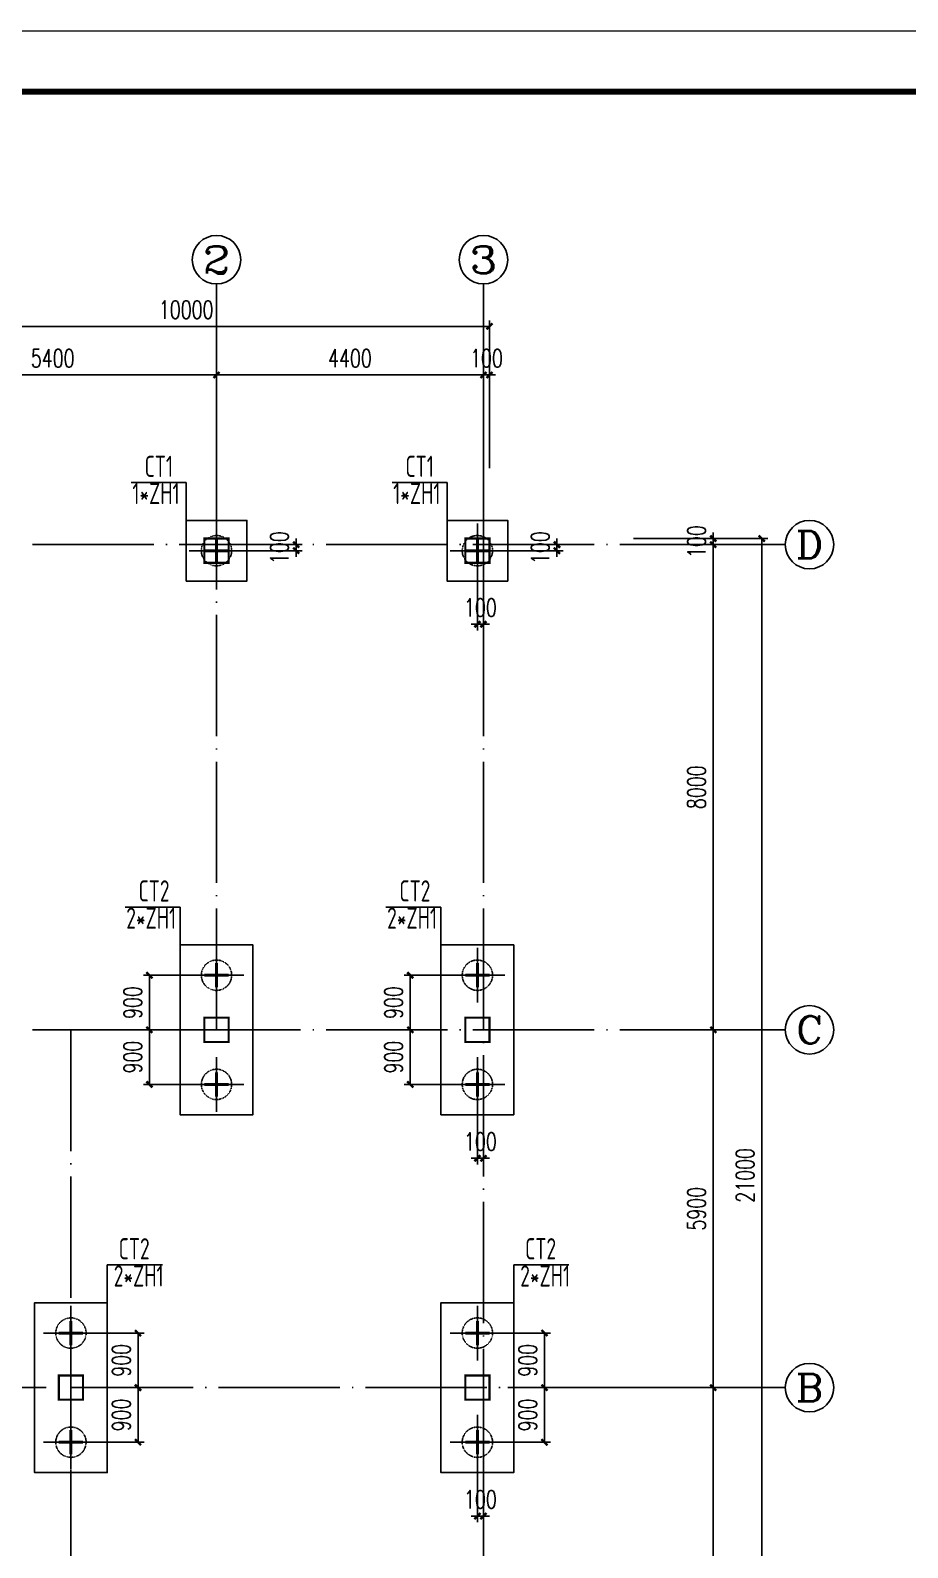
# Model space of a CAD drawing. Extents: x 5827 to 252697, y -546879 to 4066219.
# Drawn here: x 58890 to 73352, y -276105 to -251087 of the extents above; entities that cross this region are included whole.
import ezdxf
from ezdxf.enums import TextEntityAlignment as Align

# ---------------------------------------------------------------- set-up
doc = ezdxf.new("R2010")
doc.units = 0
doc.header["$MEASUREMENT"] = 0
doc.linetypes.add('DASHED', pattern=[0.75, 0.5, -0.25])
doc.linetypes.add('DOTE', pattern=[2.42, 2, -0.2, 0.02, -0.2])
for name, color, linetype in [('AXIS', 3, 'Continuous'), ('AXIS_TEXT', 7, 'Continuous'), ('CT', 255, 'Continuous'), ('DOTE', 1, 'DOTE'), ('FRAME', 3, 'Continuous'), ('PILE_DASH', 9, 'DASHED'), ('TEXT', 7, 'Continuous'), ('填充', 8, 'Continuous'), ('柱', 2, 'Continuous'), ('桩线', 3, 'Continuous')]:
    doc.layers.add(name, color=color, linetype=linetype)
doc.styles.add('_TCH_AXIS', font='COMPLEX', dxfattribs={"bigfont": 'GBCBIG'})
doc.styles.add('_TCH_DIM_T3', font='SIMPLEX', dxfattribs={"width": 0.705882, "bigfont": 'GBCBIG'})
doc.styles.add('COMPLEX', font='COMPLEX')
doc.styles.add('TSSD_Dimension', font='Tssdeng.shx', dxfattribs={"width": 0.7, "bigfont": 'hztxt.shx'})
doc.dimstyles.new('_TCH_ARCH&&100', dxfattribs={"dimtxt": 297.5, "dimasz": 100, "dimexe": 100, "dimexo": 0, "dimgap": 126.25, "dimtad": 1, "dimdec": 0, "dimzin": 0, "dimdsep": 46, "dimtxsty": '_TCH_DIM_T3', "dimblk": 'ARCHTICK', "dimcen": 0.09, "dimclrt": 7, "dimazin": 2, "dimtfac": 1, "dimtdec": 0, "dimtix": 1, "dimtmove": 2, "dimatfit": 3, "dimfxl": 0, "dimtolj": 1, "dimtzin": 0, "dimarcsym": 0})

# ---------------------------------------------------------------- blocks, each defined once
blk = doc.blocks.new('A$C2F0C53E4')
at = {"layer": 'FRAME'}
for points in [[(10, 42010, 20, 20, 0), (10, 10, 20, 20, 0), (59410, 10, 20, 20, 0), (59410, 42010, 20, 20, 0)], [(2510, 41010, 100, 100, 0), (2510, 1010, 100, 100, 0), (58410, 1010, 100, 100, 0), (58410, 41010, 100, 100, 0)]]:
    blk.add_lwpolyline(points, format="xyseb", close=True, dxfattribs=at)
blk = doc.blocks.new('_ArchTick')
at = {"color": 0, "linetype": 'ByBlock', "const_width": 0.4}
blk.add_lwpolyline([(-0.5, -0.5), (0.5, 0.5)], dxfattribs=at)
blk = doc.blocks.new('*D128')
at = {"layer": 'AXIS', "color": 0, "lineweight": -2, "transparency": 16777216}
for p, q in [((56559, -258306), (56559, -256669)), ((61959, -258306), (61959, -256669)), ((56559, -256769), (61959, -256769))]:
    blk.add_line(p, q, dxfattribs=at)
at = {"layer": 'Defpoints', "color": 0, "transparency": 16777216}
for p in [(61959, -256769), (56559, -258306), (61959, -258306)]:
    blk.add_point(p, dxfattribs=at)
at = {"layer": 'AXIS', "color": 0, "lineweight": -2, "transparency": 16777216, "xscale": 100, "yscale": 100, "zscale": 100, "rotation": 180}
blk.add_blockref('_ArchTick', (56559, -256769), dxfattribs=at)
at = {"layer": 'AXIS', "color": 0, "lineweight": -2, "transparency": 16777216, "xscale": 100, "yscale": 100, "zscale": 100}
blk.add_blockref('_ArchTick', (61959, -256769), dxfattribs=at)
at = {"layer": 'AXIS', "color": 7, "transparency": 16777216, "insert": (59259, -256494), "char_height": 297.5, "attachment_point": 5, "style": '_TCH_DIM_T3'}
blk.add_mtext('\\A1;5400', dxfattribs=at)
blk = doc.blocks.new('*D129')
at = {"layer": 'AXIS', "color": 0, "lineweight": -2, "transparency": 16777216}
for p, q in [((61959, -258306), (61959, -256669)), ((66359, -258306), (66359, -256669)), ((61959, -256769), (66359, -256769))]:
    blk.add_line(p, q, dxfattribs=at)
at = {"layer": 'Defpoints', "color": 0, "transparency": 16777216}
for p in [(66359, -256769), (61959, -258306), (66359, -258306)]:
    blk.add_point(p, dxfattribs=at)
at = {"layer": 'AXIS', "color": 0, "lineweight": -2, "transparency": 16777216, "xscale": 100, "yscale": 100, "zscale": 100, "rotation": 180}
blk.add_blockref('_ArchTick', (61959, -256769), dxfattribs=at)
at = {"layer": 'AXIS', "color": 0, "lineweight": -2, "transparency": 16777216, "xscale": 100, "yscale": 100, "zscale": 100}
blk.add_blockref('_ArchTick', (66359, -256769), dxfattribs=at)
at = {"layer": 'AXIS', "color": 7, "transparency": 16777216, "insert": (64159, -256494), "char_height": 297.5, "attachment_point": 5, "style": '_TCH_DIM_T3'}
blk.add_mtext('\\A1;4400', dxfattribs=at)
blk = doc.blocks.new('*D130')
at = {"layer": 'AXIS', "color": 0, "lineweight": -2, "transparency": 16777216}
for p, q in [((66359, -258306), (66359, -256669)), ((66459, -258306), (66459, -256669)), ((66359, -256769), (66259, -256769)), ((66359, -256769), (66459, -256769)), ((66459, -256769), (66559, -256769))]:
    blk.add_line(p, q, dxfattribs=at)
at = {"layer": 'Defpoints', "color": 0, "transparency": 16777216}
for p in [(66459, -256769), (66359, -258306), (66459, -258306)]:
    blk.add_point(p, dxfattribs=at)
at = {"layer": 'AXIS', "color": 0, "lineweight": -2, "transparency": 16777216, "xscale": 100, "yscale": 100, "zscale": 100}
blk.add_blockref('_ArchTick', (66359, -256769), dxfattribs=at)
at = {"layer": 'AXIS', "color": 0, "lineweight": -2, "transparency": 16777216, "xscale": 100, "yscale": 100, "zscale": 100, "rotation": 180}
blk.add_blockref('_ArchTick', (66459, -256769), dxfattribs=at)
at = {"layer": 'AXIS', "color": 7, "transparency": 16777216, "insert": (66409, -256494), "char_height": 297.5, "attachment_point": 5, "style": '_TCH_DIM_T3'}
blk.add_mtext('\\A1;100', dxfattribs=at)
blk = doc.blocks.new('*D131')
at = {"layer": 'AXIS', "color": 0, "lineweight": -2, "transparency": 16777216}
for p, q in [((56459, -258306), (56459, -255869)), ((66459, -258306), (66459, -255869)), ((56459, -255969), (66459, -255969))]:
    blk.add_line(p, q, dxfattribs=at)
at = {"layer": 'Defpoints', "color": 0, "transparency": 16777216}
for p in [(66459, -255969), (56459, -258306), (66459, -258306)]:
    blk.add_point(p, dxfattribs=at)
at = {"layer": 'AXIS', "color": 0, "lineweight": -2, "transparency": 16777216, "xscale": 100, "yscale": 100, "zscale": 100, "rotation": 180}
blk.add_blockref('_ArchTick', (56459, -255969), dxfattribs=at)
at = {"layer": 'AXIS', "color": 0, "lineweight": -2, "transparency": 16777216, "xscale": 100, "yscale": 100, "zscale": 100}
blk.add_blockref('_ArchTick', (66459, -255969), dxfattribs=at)
at = {"layer": 'AXIS', "color": 7, "transparency": 16777216, "insert": (61459, -255694), "char_height": 297.5, "attachment_point": 5, "style": '_TCH_DIM_T3'}
blk.add_mtext('\\A1;10000', dxfattribs=at)
blk = doc.blocks.new('*D138')
at = {"layer": 'AXIS', "color": 0, "lineweight": -2, "transparency": 16777216}
for p, q in [((68833, -273467), (70247, -273467)), ((70147, -280367), (70147, -273467)), ((68833, -280367), (70247, -280367))]:
    blk.add_line(p, q, dxfattribs=at)
at = {"layer": 'Defpoints', "color": 0, "transparency": 16777216}
for p in [(68833, -273467), (70147, -273467), (68833, -280367)]:
    blk.add_point(p, dxfattribs=at)
at = {"layer": 'AXIS', "color": 0, "lineweight": -2, "transparency": 16777216, "xscale": 100, "yscale": 100, "zscale": 100}
for p, rotation in [((70147, -273467), 90), ((70147, -280367), 270)]:
    blk.add_blockref('_ArchTick', p, dxfattribs=dict(at, rotation=rotation))
at = {"layer": 'AXIS', "color": 7, "transparency": 16777216, "insert": (69872, -276917), "char_height": 297.5, "attachment_point": 5, "rotation": 90, "style": '_TCH_DIM_T3'}
blk.add_mtext('\\A1;6900', dxfattribs=at)
blk = doc.blocks.new('*D139')
at = {"layer": 'AXIS', "color": 0, "lineweight": -2, "transparency": 16777216}
for p, q in [((68833, -267567), (70247, -267567)), ((70147, -273467), (70147, -267567)), ((68833, -273467), (70247, -273467))]:
    blk.add_line(p, q, dxfattribs=at)
at = {"layer": 'Defpoints', "color": 0, "transparency": 16777216}
for p in [(68833, -267567), (70147, -267567), (68833, -273467)]:
    blk.add_point(p, dxfattribs=at)
at = {"layer": 'AXIS', "color": 0, "lineweight": -2, "transparency": 16777216, "xscale": 100, "yscale": 100, "zscale": 100}
for p, rotation in [((70147, -267567), 90), ((70147, -273467), 270)]:
    blk.add_blockref('_ArchTick', p, dxfattribs=dict(at, rotation=rotation))
at = {"layer": 'AXIS', "color": 7, "transparency": 16777216, "insert": (69872, -270517), "char_height": 297.5, "attachment_point": 5, "rotation": 90, "style": '_TCH_DIM_T3'}
blk.add_mtext('\\A1;5900', dxfattribs=at)
blk = doc.blocks.new('*D140')
at = {"layer": 'AXIS', "color": 0, "lineweight": -2, "transparency": 16777216}
for p, q in [((68833, -259567), (70247, -259567)), ((70147, -267567), (70147, -259567)), ((68833, -267567), (70247, -267567))]:
    blk.add_line(p, q, dxfattribs=at)
at = {"layer": 'Defpoints', "color": 0, "transparency": 16777216}
for p in [(68833, -259567), (70147, -259567), (68833, -267567)]:
    blk.add_point(p, dxfattribs=at)
at = {"layer": 'AXIS', "color": 0, "lineweight": -2, "transparency": 16777216, "xscale": 100, "yscale": 100, "zscale": 100}
for p, rotation in [((70147, -259567), 90), ((70147, -267567), 270)]:
    blk.add_blockref('_ArchTick', p, dxfattribs=dict(at, rotation=rotation))
at = {"layer": 'AXIS', "color": 7, "transparency": 16777216, "insert": (69872, -263567), "char_height": 297.5, "attachment_point": 5, "rotation": 90, "style": '_TCH_DIM_T3'}
blk.add_mtext('\\A1;8000', dxfattribs=at)
blk = doc.blocks.new('*D141')
at = {"layer": 'AXIS', "color": 0, "lineweight": -2, "transparency": 16777216}
for p, q in [((70147, -259467), (70147, -259367)), ((68833, -259467), (70247, -259467)), ((68833, -259567), (70247, -259567)), ((70147, -259567), (70147, -259467)), ((70147, -259567), (70147, -259667))]:
    blk.add_line(p, q, dxfattribs=at)
at = {"layer": 'Defpoints', "color": 0, "transparency": 16777216}
for p in [(68833, -259467), (68833, -259567), (70147, -259467)]:
    blk.add_point(p, dxfattribs=at)
at = {"layer": 'AXIS', "color": 0, "lineweight": -2, "transparency": 16777216, "xscale": 100, "yscale": 100, "zscale": 100}
for p, rotation in [((70147, -259467), 270), ((70147, -259567), 90)]:
    blk.add_blockref('_ArchTick', p, dxfattribs=dict(at, rotation=rotation))
at = {"layer": 'AXIS', "color": 7, "transparency": 16777216, "insert": (69872, -259517), "char_height": 297.5, "attachment_point": 5, "rotation": 90, "style": '_TCH_DIM_T3'}
blk.add_mtext('\\A1;100', dxfattribs=at)
blk = doc.blocks.new('*D142')
at = {"layer": 'AXIS', "color": 0, "lineweight": -2, "transparency": 16777216}
for p, q in [((68833, -259467), (71047, -259467)), ((70947, -280467), (70947, -259467)), ((68833, -280467), (71047, -280467))]:
    blk.add_line(p, q, dxfattribs=at)
at = {"layer": 'Defpoints', "color": 0, "transparency": 16777216}
for p in [(68833, -259467), (70947, -259467), (68833, -280467)]:
    blk.add_point(p, dxfattribs=at)
at = {"layer": 'AXIS', "color": 0, "lineweight": -2, "transparency": 16777216, "xscale": 100, "yscale": 100, "zscale": 100}
for p, rotation in [((70947, -259467), 90), ((70947, -280467), 270)]:
    blk.add_blockref('_ArchTick', p, dxfattribs=dict(at, rotation=rotation))
at = {"layer": 'AXIS', "color": 7, "transparency": 16777216, "insert": (70672, -269967), "char_height": 297.5, "attachment_point": 5, "rotation": 90, "style": '_TCH_DIM_T3'}
blk.add_mtext('\\A1;21000', dxfattribs=at)
blk = doc.blocks.new('_AXISO')
blk.add_circle((0, 0), 0.5)
at = {"layer": 'AXIS_TEXT', "style": 'COMPLEX', "width": 1.041667}
blk.add_attdef('A', text='', height=0.56, dxfattribs=at).set_placement((-0.25, -0.28), (0.25, -0.28), align=Align.FIT)
blk = doc.blocks.new('A$C513F5855')
at = {"layer": 'CT', "ltscale": 10, "elevation": 0}
blk.add_lwpolyline([(2800, 1200), (0, 1200), (0, 0), (2800, 0), (2800, 1200), (2800, 1200)], dxfattribs=at)
at = {"layer": 'Defpoints', "ltscale": 0.5}
blk.add_point((1400, 600, 0), dxfattribs=at)
at = {"layer": 'PILE_DASH', "ltscale": 0.2, "elevation": 0}
for points in [[(500, 350, 1), (500, 850, 1)], [(2300, 350, 1), (2300, 850, 1)]]:
    blk.add_lwpolyline(points, format="xyb", close=True, dxfattribs=at)
at = {"layer": '桩线', "ltscale": 10}
for p, q in [((500, 150, 0), (500, 1050, 0)), ((2300, 150, 0), (2300, 1050, 0)), ((950, 600, 0), (50, 600, 0)), ((2750, 600, 0), (1850, 600, 0))]:
    blk.add_line(p, q, dxfattribs=at)
at = {"layer": '桩线', "const_width": 50, "elevation": 0}
for points in [[(500, 800), (500, 400)], [(2300, 800), (2300, 400)], [(300, 600), (700, 600)], [(2100, 600), (2500, 600)]]:
    blk.add_lwpolyline(points, dxfattribs=at)
blk = doc.blocks.new('*D150')
at = {"layer": 'AXIS', "color": 0, "lineweight": -2, "transparency": 16777216}
for p, q in [((61509, -266667), (60753, -266667)), ((60853, -266667), (60853, -267567)), ((61459, -267567), (60753, -267567))]:
    blk.add_line(p, q, dxfattribs=at)
at = {"layer": 'Defpoints', "color": 0, "transparency": 16777216}
for p in [(61509, -266667), (60853, -267567), (61459, -267567)]:
    blk.add_point(p, dxfattribs=at)
at = {"layer": 'AXIS', "color": 0, "lineweight": -2, "transparency": 16777216, "xscale": 100, "yscale": 100, "zscale": 100}
for p, rotation in [((60853, -266667), 90), ((60853, -267567), 270)]:
    blk.add_blockref('_ArchTick', p, dxfattribs=dict(at, rotation=rotation))
at = {"layer": 'AXIS', "color": 7, "transparency": 16777216, "insert": (60578, -267117), "char_height": 297.5, "attachment_point": 5, "rotation": 90, "style": '_TCH_DIM_T3'}
blk.add_mtext('\\A1;900', dxfattribs=at)
blk = doc.blocks.new('*D151')
at = {"layer": 'AXIS', "color": 0, "lineweight": -2, "transparency": 16777216}
for p, q in [((61459, -267567), (60753, -267567)), ((60853, -268467), (60853, -267567)), ((61509, -268467), (60753, -268467))]:
    blk.add_line(p, q, dxfattribs=at)
at = {"layer": 'Defpoints', "color": 0, "transparency": 16777216}
for p in [(60853, -267567), (61459, -267567), (61509, -268467)]:
    blk.add_point(p, dxfattribs=at)
at = {"layer": 'AXIS', "color": 0, "lineweight": -2, "transparency": 16777216, "xscale": 100, "yscale": 100, "zscale": 100}
for p, rotation in [((60853, -267567), 90), ((60853, -268467), 270)]:
    blk.add_blockref('_ArchTick', p, dxfattribs=dict(at, rotation=rotation))
at = {"layer": 'AXIS', "color": 7, "transparency": 16777216, "insert": (60578, -268017), "char_height": 297.5, "attachment_point": 5, "rotation": 90, "style": '_TCH_DIM_T3'}
blk.add_mtext('\\A1;900', dxfattribs=at)
blk = doc.blocks.new('*D152')
at = {"layer": 'AXIS', "color": 0, "lineweight": -2, "transparency": 16777216}
for p, q in [((60009, -272567), (60765, -272567)), ((60665, -272567), (60665, -273467)), ((60059, -273467), (60765, -273467))]:
    blk.add_line(p, q, dxfattribs=at)
at = {"layer": 'Defpoints', "color": 0, "transparency": 16777216}
for p in [(60009, -272567), (60059, -273467), (60665, -273467)]:
    blk.add_point(p, dxfattribs=at)
at = {"layer": 'AXIS', "color": 0, "lineweight": -2, "transparency": 16777216, "xscale": 100, "yscale": 100, "zscale": 100}
for p, rotation in [((60665, -272567), 90), ((60665, -273467), 270)]:
    blk.add_blockref('_ArchTick', p, dxfattribs=dict(at, rotation=rotation))
at = {"layer": 'AXIS', "color": 7, "transparency": 16777216, "insert": (60390, -273017), "char_height": 297.5, "attachment_point": 5, "rotation": 90, "style": '_TCH_DIM_T3'}
blk.add_mtext('\\A1;900', dxfattribs=at)
blk = doc.blocks.new('*D153')
at = {"layer": 'AXIS', "color": 0, "lineweight": -2, "transparency": 16777216}
for p, q in [((60059, -273467), (60765, -273467)), ((60665, -274367), (60665, -273467)), ((60009, -274367), (60765, -274367))]:
    blk.add_line(p, q, dxfattribs=at)
at = {"layer": 'Defpoints', "color": 0, "transparency": 16777216}
for p in [(60059, -273467), (60665, -273467), (60009, -274367)]:
    blk.add_point(p, dxfattribs=at)
at = {"layer": 'AXIS', "color": 0, "lineweight": -2, "transparency": 16777216, "xscale": 100, "yscale": 100, "zscale": 100}
for p, rotation in [((60665, -273467), 90), ((60665, -274367), 270)]:
    blk.add_blockref('_ArchTick', p, dxfattribs=dict(at, rotation=rotation))
at = {"layer": 'AXIS', "color": 7, "transparency": 16777216, "insert": (60390, -273917), "char_height": 297.5, "attachment_point": 5, "rotation": 90, "style": '_TCH_DIM_T3'}
blk.add_mtext('\\A1;900', dxfattribs=at)
blk = doc.blocks.new('*D154')
at = {"layer": 'AXIS', "color": 0, "lineweight": -2, "transparency": 16777216}
for p, q in [((66709, -272567), (67465, -272567)), ((67365, -272567), (67365, -273467)), ((66759, -273467), (67465, -273467))]:
    blk.add_line(p, q, dxfattribs=at)
at = {"layer": 'Defpoints', "color": 0, "transparency": 16777216}
for p in [(66709, -272567), (66759, -273467), (67365, -273467)]:
    blk.add_point(p, dxfattribs=at)
at = {"layer": 'AXIS', "color": 0, "lineweight": -2, "transparency": 16777216, "xscale": 100, "yscale": 100, "zscale": 100}
for p, rotation in [((67365, -272567), 90), ((67365, -273467), 270)]:
    blk.add_blockref('_ArchTick', p, dxfattribs=dict(at, rotation=rotation))
at = {"layer": 'AXIS', "color": 7, "transparency": 16777216, "insert": (67090, -273017), "char_height": 297.5, "attachment_point": 5, "rotation": 90, "style": '_TCH_DIM_T3'}
blk.add_mtext('\\A1;900', dxfattribs=at)
blk = doc.blocks.new('*D155')
at = {"layer": 'AXIS', "color": 0, "lineweight": -2, "transparency": 16777216}
for p, q in [((66759, -273467), (67465, -273467)), ((67365, -274367), (67365, -273467)), ((66709, -274367), (67465, -274367))]:
    blk.add_line(p, q, dxfattribs=at)
at = {"layer": 'Defpoints', "color": 0, "transparency": 16777216}
for p in [(66759, -273467), (67365, -273467), (66709, -274367)]:
    blk.add_point(p, dxfattribs=at)
at = {"layer": 'AXIS', "color": 0, "lineweight": -2, "transparency": 16777216, "xscale": 100, "yscale": 100, "zscale": 100}
for p, rotation in [((67365, -273467), 90), ((67365, -274367), 270)]:
    blk.add_blockref('_ArchTick', p, dxfattribs=dict(at, rotation=rotation))
at = {"layer": 'AXIS', "color": 7, "transparency": 16777216, "insert": (67090, -273917), "char_height": 297.5, "attachment_point": 5, "rotation": 90, "style": '_TCH_DIM_T3'}
blk.add_mtext('\\A1;900', dxfattribs=at)
blk = doc.blocks.new('*D156')
at = {"layer": 'AXIS', "color": 0, "lineweight": -2, "transparency": 16777216}
for p, q in [((66259, -274817), (66259, -275685)), ((66359, -274817), (66359, -275685)), ((66259, -275585), (66159, -275585)), ((66259, -275585), (66359, -275585)), ((66359, -275585), (66459, -275585))]:
    blk.add_line(p, q, dxfattribs=at)
at = {"layer": 'Defpoints', "color": 0, "transparency": 16777216}
for p in [(66259, -274817), (66359, -274817), (66359, -275585)]:
    blk.add_point(p, dxfattribs=at)
at = {"layer": 'AXIS', "color": 0, "lineweight": -2, "transparency": 16777216, "xscale": 100, "yscale": 100, "zscale": 100}
blk.add_blockref('_ArchTick', (66259, -275585), dxfattribs=at)
at = {"layer": 'AXIS', "color": 0, "lineweight": -2, "transparency": 16777216, "xscale": 100, "yscale": 100, "zscale": 100, "rotation": 180}
blk.add_blockref('_ArchTick', (66359, -275585), dxfattribs=at)
at = {"layer": 'AXIS', "color": 7, "transparency": 16777216, "insert": (66309, -275310), "char_height": 297.5, "attachment_point": 5, "style": '_TCH_DIM_T3'}
blk.add_mtext('\\A1;100', dxfattribs=at)
blk = doc.blocks.new('*D159')
at = {"layer": 'AXIS', "color": 0, "lineweight": -2, "transparency": 16777216}
for p, q in [((65809, -266667), (65053, -266667)), ((65153, -266667), (65153, -267567)), ((65759, -267567), (65053, -267567))]:
    blk.add_line(p, q, dxfattribs=at)
at = {"layer": 'Defpoints', "color": 0, "transparency": 16777216}
for p in [(65809, -266667), (65153, -267567), (65759, -267567)]:
    blk.add_point(p, dxfattribs=at)
at = {"layer": 'AXIS', "color": 0, "lineweight": -2, "transparency": 16777216, "xscale": 100, "yscale": 100, "zscale": 100}
for p, rotation in [((65153, -266667), 90), ((65153, -267567), 270)]:
    blk.add_blockref('_ArchTick', p, dxfattribs=dict(at, rotation=rotation))
at = {"layer": 'AXIS', "color": 7, "transparency": 16777216, "insert": (64878, -267117), "char_height": 297.5, "attachment_point": 5, "rotation": 90, "style": '_TCH_DIM_T3'}
blk.add_mtext('\\A1;900', dxfattribs=at)
blk = doc.blocks.new('*D160')
at = {"layer": 'AXIS', "color": 0, "lineweight": -2, "transparency": 16777216}
for p, q in [((65759, -267567), (65053, -267567)), ((65153, -268467), (65153, -267567)), ((65809, -268467), (65053, -268467))]:
    blk.add_line(p, q, dxfattribs=at)
at = {"layer": 'Defpoints', "color": 0, "transparency": 16777216}
for p in [(65153, -267567), (65759, -267567), (65809, -268467)]:
    blk.add_point(p, dxfattribs=at)
at = {"layer": 'AXIS', "color": 0, "lineweight": -2, "transparency": 16777216, "xscale": 100, "yscale": 100, "zscale": 100}
for p, rotation in [((65153, -267567), 90), ((65153, -268467), 270)]:
    blk.add_blockref('_ArchTick', p, dxfattribs=dict(at, rotation=rotation))
at = {"layer": 'AXIS', "color": 7, "transparency": 16777216, "insert": (64878, -268017), "char_height": 297.5, "attachment_point": 5, "rotation": 90, "style": '_TCH_DIM_T3'}
blk.add_mtext('\\A1;900', dxfattribs=at)
blk = doc.blocks.new('*D161')
at = {"layer": 'AXIS', "color": 0, "lineweight": -2, "transparency": 16777216}
for p, q in [((66259, -268917), (66259, -269785)), ((66359, -268917), (66359, -269785)), ((66259, -269685), (66159, -269685)), ((66259, -269685), (66359, -269685)), ((66359, -269685), (66459, -269685))]:
    blk.add_line(p, q, dxfattribs=at)
at = {"layer": 'Defpoints', "color": 0, "transparency": 16777216}
for p in [(66259, -268917), (66359, -268917), (66359, -269685)]:
    blk.add_point(p, dxfattribs=at)
at = {"layer": 'AXIS', "color": 0, "lineweight": -2, "transparency": 16777216, "xscale": 100, "yscale": 100, "zscale": 100}
blk.add_blockref('_ArchTick', (66259, -269685), dxfattribs=at)
at = {"layer": 'AXIS', "color": 0, "lineweight": -2, "transparency": 16777216, "xscale": 100, "yscale": 100, "zscale": 100, "rotation": 180}
blk.add_blockref('_ArchTick', (66359, -269685), dxfattribs=at)
at = {"layer": 'AXIS', "color": 7, "transparency": 16777216, "insert": (66309, -269410), "char_height": 297.5, "attachment_point": 5, "style": '_TCH_DIM_T3'}
blk.add_mtext('\\A1;100', dxfattribs=at)
blk = doc.blocks.new('A$C75F25BE7')
at = {"layer": 'CT', "ltscale": 10}
blk.add_lwpolyline([(0, 0), (0, 1000), (1000, 1000), (1000, 0), (0, 0), (0, 0)], dxfattribs=at)
at = {"layer": 'PILE_DASH', "ltscale": 0.2}
blk.add_lwpolyline([(750, 500, -1), (250, 500, -1)], format="xyb", close=True, dxfattribs=at)
blk.add_lwpolyline([(750, 500, -1), (250, 500, -1)], format="xyb", close=True, dxfattribs=at)
at = {"layer": '桩线', "ltscale": 10}
for p, q in [((500, 50), (500, 950)), ((500, 50), (500, 950)), ((950, 500), (50, 500)), ((950, 500), (50, 500))]:
    blk.add_line(p, q, dxfattribs=at)
at = {"layer": '桩线', "const_width": 50}
for points in [[(300, 500), (700, 500)], [(300, 500), (700, 500)], [(500, 700), (500, 300)], [(500, 700), (500, 300)]]:
    blk.add_lwpolyline(points, dxfattribs=at)
blk = doc.blocks.new('*D172')
at = {"layer": 'AXIS', "color": 0, "lineweight": -2, "transparency": 16777216}
for p, q in [((66259, -260117), (66259, -260980)), ((66359, -260117), (66359, -260980)), ((66259, -260880), (66159, -260880)), ((66259, -260880), (66359, -260880)), ((66359, -260880), (66459, -260880))]:
    blk.add_line(p, q, dxfattribs=at)
at = {"layer": 'Defpoints', "color": 0, "transparency": 16777216}
for p in [(66259, -260117), (66359, -260117), (66359, -260880)]:
    blk.add_point(p, dxfattribs=at)
at = {"layer": 'AXIS', "color": 0, "lineweight": -2, "transparency": 16777216, "xscale": 100, "yscale": 100, "zscale": 100}
blk.add_blockref('_ArchTick', (66259, -260880), dxfattribs=at)
at = {"layer": 'AXIS', "color": 0, "lineweight": -2, "transparency": 16777216, "xscale": 100, "yscale": 100, "zscale": 100, "rotation": 180}
blk.add_blockref('_ArchTick', (66359, -260880), dxfattribs=at)
at = {"layer": 'AXIS', "color": 7, "transparency": 16777216, "insert": (66309, -260605), "char_height": 297.5, "attachment_point": 5, "style": '_TCH_DIM_T3'}
blk.add_mtext('\\A1;100', dxfattribs=at)
blk = doc.blocks.new('*D173')
at = {"layer": 'AXIS', "color": 0, "lineweight": -2, "transparency": 16777216}
for p, q in [((66709, -259567), (67671, -259567)), ((66709, -259667), (67671, -259667)), ((67571, -259567), (67571, -259467)), ((67571, -259667), (67571, -259567)), ((67571, -259667), (67571, -259767))]:
    blk.add_line(p, q, dxfattribs=at)
at = {"layer": 'Defpoints', "color": 0, "transparency": 16777216}
for p in [(66709, -259567), (66709, -259667), (67571, -259567)]:
    blk.add_point(p, dxfattribs=at)
at = {"layer": 'AXIS', "color": 0, "lineweight": -2, "transparency": 16777216, "xscale": 100, "yscale": 100, "zscale": 100}
for p, rotation in [((67571, -259567), 270), ((67571, -259667), 90)]:
    blk.add_blockref('_ArchTick', p, dxfattribs=dict(at, rotation=rotation))
at = {"layer": 'AXIS', "color": 7, "transparency": 16777216, "insert": (67296, -259617), "char_height": 297.5, "attachment_point": 5, "rotation": 90, "style": '_TCH_DIM_T3'}
blk.add_mtext('\\A1;100', dxfattribs=at)
blk = doc.blocks.new('*D174')
at = {"layer": 'AXIS', "color": 0, "lineweight": -2, "transparency": 16777216}
for p, q in [((62409, -259567), (63371, -259567)), ((62409, -259667), (63371, -259667)), ((63271, -259567), (63271, -259467)), ((63271, -259667), (63271, -259567)), ((63271, -259667), (63271, -259767))]:
    blk.add_line(p, q, dxfattribs=at)
at = {"layer": 'Defpoints', "color": 0, "transparency": 16777216}
for p in [(62409, -259567), (62409, -259667), (63271, -259567)]:
    blk.add_point(p, dxfattribs=at)
at = {"layer": 'AXIS', "color": 0, "lineweight": -2, "transparency": 16777216, "xscale": 100, "yscale": 100, "zscale": 100}
for p, rotation in [((63271, -259567), 270), ((63271, -259667), 90)]:
    blk.add_blockref('_ArchTick', p, dxfattribs=dict(at, rotation=rotation))
at = {"layer": 'AXIS', "color": 7, "transparency": 16777216, "insert": (62996, -259617), "char_height": 297.5, "attachment_point": 5, "rotation": 90, "style": '_TCH_DIM_T3'}
blk.add_mtext('\\A1;100', dxfattribs=at)

msp = doc.modelspace()

# ---------------------------------------------------------------- linework, layer by layer
at = {"layer": 'AXIS'}
for p, q in [((61959.224, -258305.621), (61959.224, -255269.121)), ((66359.224, -258305.621), (66359.224, -255269.121)), ((68833.482, -259566.705), (71333.689, -259566.705)), ((68833.482, -267566.705), (71333.689, -267566.705)), ((68833.482, -273466.705), (71333.689, -273466.705))]:
    msp.add_line(p, q, dxfattribs=at)
at = {"layer": 'DOTE', "linetype": 'DOTE', "ltscale": 1000}
for p, q in [((61959.224, -258305.621), (61959.224, -267566.705)), ((66359.224, -258305.621), (66359.224, -281627.788)), ((54084.965, -259566.705), (68833.482, -259566.705)), ((54084.965, -267566.705), (68833.482, -267566.705)), ((59559.224, -267566.705), (59559.224, -281627.788)), ((68833.482, -273466.705), (54084.965, -273466.705))]:
    msp.add_line(p, q, dxfattribs=at)
at = {"layer": 'TEXT'}
for p, q in [((61459.222, -258540.794), (60551.767, -258540.794)), ((61459.222, -259166.705), (61459.222, -258540.794)), ((65759.222, -258540.794), (64851.767, -258540.794)), ((65759.222, -259166.705), (65759.222, -258540.794)), ((61359.224, -265541.794), (60451.768, -265541.794)), ((61359.224, -266167.705), (61359.224, -265541.794)), ((65659.224, -265541.794), (64751.768, -265541.794)), ((65659.224, -266167.705), (65659.224, -265541.794)), ((60159.224, -272067.705), (60159.224, -271441.794)), ((60159.224, -271441.794), (61066.679, -271441.794)), ((66859.224, -272067.705), (66859.224, -271441.794)), ((66859.224, -271441.794), (67766.679, -271441.794))]:
    msp.add_line(p, q, dxfattribs=at)
at = {"layer": '柱', "const_width": 35}
for points in [[(62159.224, -259866.705), (61759.224, -259866.705), (61759.224, -259466.705), (62159.224, -259466.705)], [(66459.224, -259866.705), (66059.224, -259866.705), (66059.224, -259466.705), (66459.224, -259466.705)], [(62159.224, -267766.705), (61759.224, -267766.705), (61759.224, -267366.705), (62159.224, -267366.705)], [(66459.224, -267766.705), (66059.224, -267766.705), (66059.224, -267366.705), (66459.224, -267366.705)], [(59759.224, -273666.705), (59359.224, -273666.705), (59359.224, -273266.705), (59759.224, -273266.705)], [(66459.224, -273666.705), (66059.224, -273666.705), (66059.224, -273266.705), (66459.224, -273266.705)]]:
    msp.add_lwpolyline(points, close=True, dxfattribs=at)

# ---------------------------------------------------------------- block references
for p in [(61459.224, -260166.702), (65759.224, -260166.702)]:
    msp.add_blockref('A$C75F25BE7', p)
at = {"layer": 'AXIS'}
ref = msp.add_blockref('_AXISO', (61959.224, -254869.121), dxfattribs=dict(at, xscale=800, yscale=800, zscale=800))
ref.add_attrib('A', '2', dxfattribs={"layer": 'AXIS_TEXT', "height": 452.548, "style": '_TCH_AXIS', "width": 1.5}).set_placement((61732.949, -255095.395), (62185.498, -255095.395), align=Align.FIT)
ref = msp.add_blockref('_AXISO', (66359.224, -254869.121), dxfattribs=dict(at, xscale=800, yscale=800, zscale=800))
ref.add_attrib('A', '3', dxfattribs={"layer": 'AXIS_TEXT', "height": 452.548, "style": '_TCH_AXIS', "width": 1.5}).set_placement((66132.949, -255095.395), (66585.498, -255095.395), align=Align.FIT)
ref = msp.add_blockref('_AXISO', (71733.689, -259566.705), dxfattribs=dict(at, xscale=800, yscale=800, zscale=800))
ref.add_attrib('A', 'D', dxfattribs={"layer": 'AXIS_TEXT', "height": 452.548, "style": '_TCH_AXIS', "width": 1.235294}).set_placement((71507.415, -259792.979), (71959.963, -259792.979), align=Align.FIT)
ref = msp.add_blockref('_AXISO', (71733.689, -267566.705), dxfattribs=dict(at, xscale=800, yscale=800, zscale=800))
ref.add_attrib('A', 'C', dxfattribs={"layer": 'AXIS_TEXT', "height": 452.548, "style": '_TCH_AXIS', "width": 1.4}).set_placement((71507.415, -267792.979), (71959.963, -267792.979), align=Align.FIT)
ref = msp.add_blockref('_AXISO', (71733.689, -273466.705), dxfattribs=dict(at, xscale=800, yscale=800, zscale=800))
ref.add_attrib('A', 'B', dxfattribs={"layer": 'AXIS_TEXT', "height": 452.548, "style": '_TCH_AXIS', "width": 1.235294}).set_placement((71507.415, -273692.979), (71959.963, -273692.979), align=Align.FIT)
at = {"layer": '填充'}
msp.add_blockref('A$C2F0C53E4', (46554, -293107), dxfattribs=at)
at = {"layer": '填充', "rotation": 270}
for p in [(61359.227, -266166.703, 0), (65659.227, -266166.703, 0)]:
    msp.add_blockref('A$C513F5855', p, dxfattribs=at)
at = {"layer": '填充', "xscale": -1, "rotation": 90}
for p in [(60159.22, -272066.703, 0), (66859.22, -272066.703, 0)]:
    msp.add_blockref('A$C513F5855', p, dxfattribs=at)

# ---------------------------------------------------------------- texts
at = {"layer": 'TEXT', "style": 'TSSD_Dimension', "width": 0.7}
for s, p in [('CT1', (60773.099, -258450.603)), ('CT1', (65073.099, -258450.603)), ('1*ZH1', (60571.285, -258899.136)), ('1*ZH1', (64871.285, -258899.136)), ('CT2', (60673.1, -265451.603)), ('CT2', (64973.1, -265451.603)), ('2*ZH1', (60471.286, -265900.136)), ('2*ZH1', (64771.286, -265900.136)), ('CT2', (60345.924, -271351.603)), ('CT2', (67045.924, -271351.603)), ('2*ZH1', (60265.046, -271800.136)), ('2*ZH1', (66965.046, -271800.136))]:
    msp.add_text(s, height=350, dxfattribs=at).set_placement(p)

# ---------------------------------------------------------------- dimensions: what is measured, and where the dimension line sits
at = {"layer": 'AXIS'}
for p1, p2, distance, picture, middle in [((56459.224, -258305.621), (66459.224, -258305.621), 2336.5, '*D131', (61459.224, -255694.121)), ((56559.224, -258305.621), (61959.224, -258305.621), 1536.5, '*D128', (59259.224, -256494.121)), ((61959.224, -258305.621), (66359.224, -258305.621), 1536.5, '*D129', (64159.224, -256494.121)), ((66359.224, -258305.621), (66459.224, -258305.621), 1536.5, '*D130', (66409.224, -256494.121)), ((68833.482, -259566.705), (68833.482, -259466.705), -1314, '*D141', (69872.482, -259516.705)), ((68833.482, -280466.705), (68833.482, -259466.705), -2114, '*D142', (70672.482, -269966.705)), ((68833.482, -267566.705), (68833.482, -259566.705), -1314, '*D140', (69872.482, -263566.705)), ((68833.482, -273466.705), (68833.482, -267566.705), -1314, '*D139', (69872.482, -270516.705)), ((68833.482, -280366.705), (68833.482, -273466.705), -1314, '*D138', (69872.482, -276916.705))]:
    dim = msp.add_aligned_dim(p1=p1, p2=p2, distance=distance, dimstyle='_TCH_ARCH&&100', dxfattribs=at)
    dim.commit()
    dim.dimension.update_dxf_attribs({"geometry": picture, "text_midpoint": middle})
for base, p1, p2, picture, middle in [((63271, -259566.705), (62409.222, -259666.705), (62409.222, -259566.705), '*D174', (62996, -259616.705)), ((67571, -259566.705), (66709.222, -259666.705), (66709.222, -259566.705), '*D173', (67296, -259616.705)), ((60853.008, -267566.705), (61509.224, -266666.705), (61459.224, -267566.705), '*D150', (60578.008, -267116.705)), ((65153.008, -267566.705), (65809.224, -266666.705), (65759.224, -267566.705), '*D159', (64878.008, -267116.705)), ((60853.008, -267566.705), (61509.224, -268466.705), (61459.224, -267566.705), '*D151', (60578.008, -268016.705)), ((65153.008, -267566.705), (65809.224, -268466.705), (65759.224, -267566.705), '*D160', (64878.008, -268016.705)), ((60665.439, -273466.705), (60009.224, -272566.705), (60059.224, -273466.705), '*D152', (60390.439, -273016.705)), ((67365.439, -273466.705), (66709.224, -272566.705), (66759.224, -273466.705), '*D154', (67090.439, -273016.705)), ((60665.439, -273466.705), (60009.224, -274366.705), (60059.224, -273466.705), '*D153', (60390.439, -273916.705)), ((67365.439, -273466.705), (66709.224, -274366.705), (66759.224, -273466.705), '*D155', (67090.439, -273916.705))]:
    dim = msp.add_linear_dim(base=base, p1=p1, p2=p2, angle=90, dimstyle='_TCH_ARCH&&100', dxfattribs=at)
    dim.commit()
    dim.dimension.update_dxf_attribs({"geometry": picture, "text_midpoint": middle})
for base, p1, p2, picture, middle in [((66359.224, -260880), (66259.222, -260116.705), (66359.224, -260116.705), '*D172', (66309.223, -260605)), ((66359.224, -269685), (66259.224, -268916.705), (66359.224, -268916.705), '*D161', (66309.224, -269410)), ((66359.224, -275585), (66259.224, -274816.705), (66359.224, -274816.705), '*D156', (66309.224, -275310))]:
    dim = msp.add_linear_dim(base=base, p1=p1, p2=p2, dimstyle='_TCH_ARCH&&100', dxfattribs=at)
    dim.commit()
    dim.dimension.update_dxf_attribs({"geometry": picture, "text_midpoint": middle})

doc.saveas('drawing.dxf')
